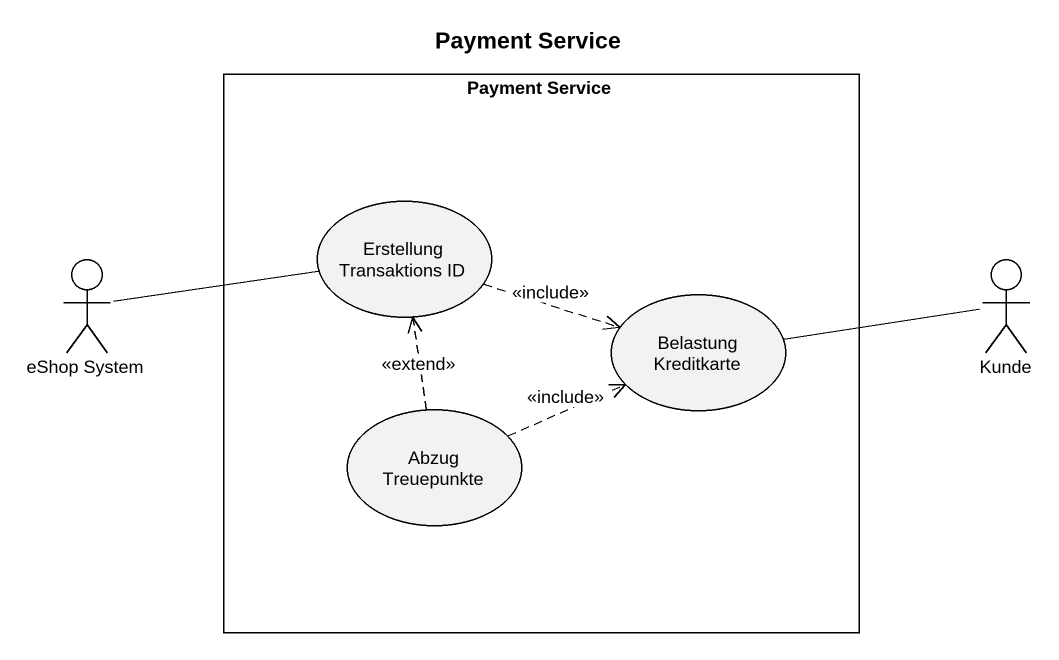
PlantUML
@startuml
title Payment Service
rectangle "Payment Service" as Payment_Service {
  usecase "Erstellung Transaktions ID" as Erstellung_Transaktions_ID
  usecase "Belastung Kreditkarte" as Belastung_Kreditkarte
  usecase "Abzug Treuepunkte" as Abzug_Treuepunkte
}
actor "eShop System" as eShop_System
actor Kunde
Erstellung_Transaktions_ID .right.> Belastung_Kreditkarte : <<include>>
eShop_System -right- Erstellung_Transaktions_ID
Kunde -left- Belastung_Kreditkarte
Abzug_Treuepunkte .up.> Erstellung_Transaktions_ID : <<extend>>
Abzug_Treuepunkte .right.> Belastung_Kreditkarte : <<include>>
@enduml
